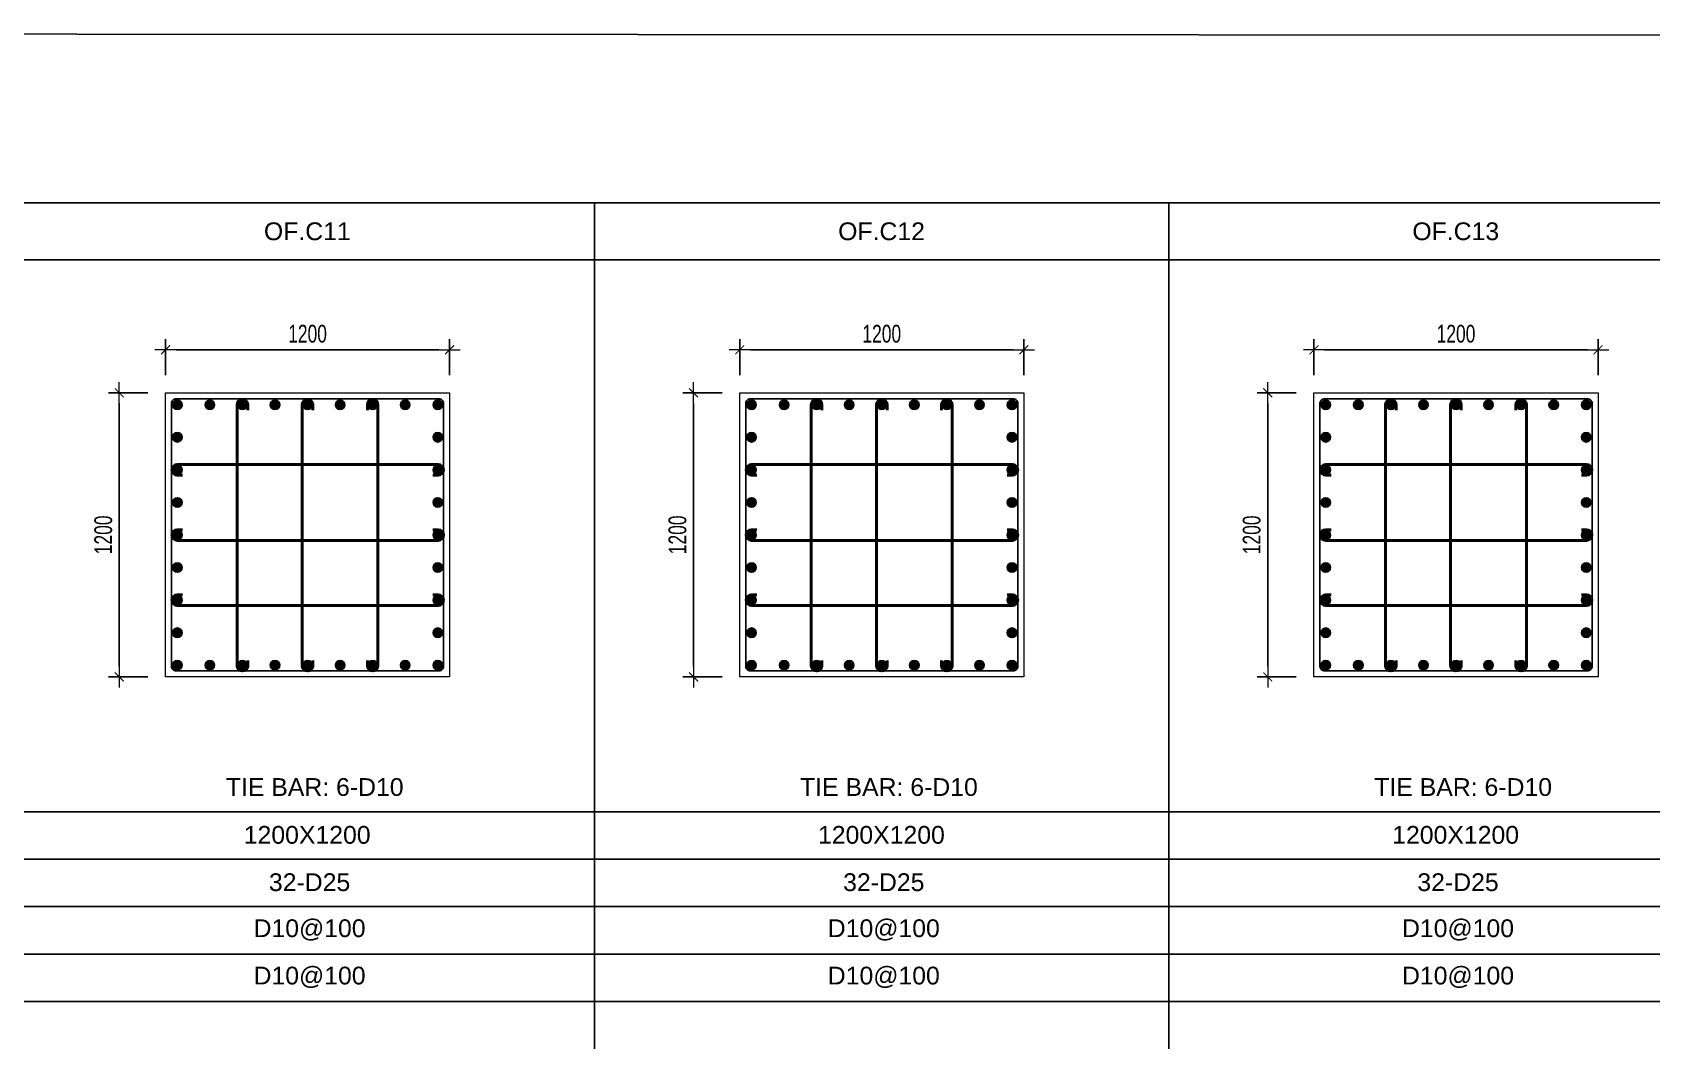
# Model space of a CAD drawing. Header units: millimetres. Extents: x 49323 to 406889, y -6102 to 181761.
# Drawn here: x 315586 to 322427, y 98666 to 102925 of the extents above; entities that cross this region are included whole.
import ezdxf
from ezdxf.enums import TextEntityAlignment as Align

# ---------------------------------------------------------------- set-up
doc = ezdxf.new("R2010")
doc.units = ezdxf.units.MM
doc.linetypes.add('CENTER2', pattern=[1.125, 0.75, -0.125, 0.125, -0.125])
doc.layers.get('Defpoints').update_dxf_attribs({"color": 151, "lineweight": 9})
for name, color, linetype in [('2', 2, 'Continuous'), ('A-ANNO-LEAD', 4, 'Continuous'), ('CEN', 1, 'CENTER2'), ('STL', 3, 'Continuous'), ('TIT1', 3, 'Continuous')]:
    doc.layers.add(name, color=color, linetype=linetype)
for name, color, linetype, lineweight in [('NDC_S_CONTINUOUS', 3, 'Continuous', 20), ('NDC_S_DIM', 1, 'Continuous', 15), ('NDC_S_STIRRUP', 4, 'Continuous', 40)]:
    doc.layers.add(name, color=color, linetype=linetype, lineweight=lineweight)
doc.styles.add('NDC_ARIAL', font='arial.ttf', dxfattribs={"width": 0.85})
doc.styles.add('NDC_DIM', font='', dxfattribs={"width": 0.75})
doc.styles.get('NDC_DIM').set_extended_font_data('Dotum')
doc.dimstyles.new('NDC_dim_30', dxfattribs={"dimscale": 30, "dimtxt": 2.5, "dimasz": 1.5, "dimexe": 1.5, "dimexo": 2.5, "dimgap": 1, "dimtad": 1, "dimdec": 0, "dimzin": 0, "dimdsep": 46, "dimtxsty": 'NDC_DIM', "dimblk": 'DIMMARK', "dimcen": 0.09, "dimdle": 1.2, "dimclrd": 1, "dimclre": 1, "dimclrt": 3, "dimadec": 0, "dimazin": 0, "dimtfac": 1, "dimtdec": 0, "dimtix": 1, "dimtofl": 0, "dimtmove": 0, "dimatfit": 3, "dimfxl": 8, "dimfxlon": 1, "dimtolj": 1, "dimtzin": 0, "dimarcsym": 0})

# ---------------------------------------------------------------- blocks, each defined once
blk = doc.blocks.new('DIMMARK')
at = {"layer": 'NDC_S_DIM', "color": 1}
blk.add_line((-1.5, 0), (1, 0), dxfattribs=at)
at = {"layer": 'NDC_S_DIM', "color": 2, "const_width": 0.1}
blk.add_lwpolyline([(-0.42, -0.42), (0.42, 0.42)], dxfattribs=at)
blk = doc.blocks.new('*D1052')
at = {"layer": 'Defpoints', "color": 0, "ltscale": 40, "transparency": 16777216}
for p in [(317348.4, 101583.9), (316148.4, 101402.3), (317348.4, 101402.3)]:
    blk.add_point(p, dxfattribs=at)
at = {"layer": 'NDC_S_DIM', "color": 1, "lineweight": -2, "ltscale": 40, "transparency": 16777216}
for p, q in [((316148.4, 101477.3), (316148.4, 101628.9)), ((317348.4, 101477.3), (317348.4, 101628.9)), ((316193.4, 101583.9), (317303.4, 101583.9))]:
    blk.add_line(p, q, dxfattribs=at)
at = {"layer": 'NDC_S_DIM', "color": 1, "lineweight": -2, "ltscale": 40, "transparency": 16777216, "xscale": 45, "yscale": 45, "zscale": 45, "rotation": 180}
blk.add_blockref('DIMMARK', (316148.4, 101583.9), dxfattribs=at)
at = {"layer": 'NDC_S_DIM', "color": 1, "lineweight": -2, "ltscale": 40, "transparency": 16777216, "xscale": 45, "yscale": 45, "zscale": 45}
blk.add_blockref('DIMMARK', (317348.4, 101583.9), dxfattribs=at)
at = {"layer": 'NDC_S_DIM', "color": 3, "ltscale": 40, "transparency": 16777216, "insert": (316748.4, 101651.4), "char_height": 75, "attachment_point": 5, "style": 'NDC_DIM'}
blk.add_mtext('\\A1;1200', dxfattribs=at)
blk = doc.blocks.new('*D1053')
at = {"layer": 'Defpoints', "color": 0, "ltscale": 40, "transparency": 16777216}
for p in [(316148.4, 101402.3), (315953, 100202.3), (316148.4, 100202.3)]:
    blk.add_point(p, dxfattribs=at)
at = {"layer": 'NDC_S_DIM', "color": 1, "lineweight": -2, "ltscale": 40, "transparency": 16777216}
for p, q in [((316073.4, 101402.3), (315908, 101402.3)), ((315953, 101357.3), (315953, 100247.3)), ((316073.4, 100202.3), (315908, 100202.3))]:
    blk.add_line(p, q, dxfattribs=at)
at = {"layer": 'NDC_S_DIM', "color": 1, "lineweight": -2, "ltscale": 40, "transparency": 16777216, "xscale": 45, "yscale": 45, "zscale": 45}
for p, rotation in [((315953, 101402.3), 90), ((315953, 100202.3), 270)]:
    blk.add_blockref('DIMMARK', p, dxfattribs=dict(at, rotation=rotation))
at = {"layer": 'NDC_S_DIM', "color": 3, "ltscale": 40, "transparency": 16777216, "insert": (315885.5, 100802.3), "char_height": 75, "attachment_point": 5, "rotation": 90, "style": 'NDC_DIM'}
blk.add_mtext('\\A1;1200', dxfattribs=at)
blk = doc.blocks.new('8')
at = {"layer": '2'}
blk.add_hatch(color=256, dxfattribs=at).paths.add_polyline_path([(20, 0, 0.386127), (1.9, 19.9), (-1.9, 19.9, 0.386127), (-20, 0, 1)])
blk.add_circle((0, 0), 20, dxfattribs=at)
blk = doc.blocks.new('5')
at = {"layer": 'CEN', "rotation": 180}
blk.add_blockref('8', (0, 0), dxfattribs=at)
blk = doc.blocks.new('*U1044')
at = {"layer": 'STL', "xscale": -1, "rotation": 270}
blk.add_blockref('5', (0, 0), dxfattribs=at)
blk = doc.blocks.new('*U1038')
at = {"layer": 'NDC_S_DIM', "color": 0, "linetype": 'ByBlock', "lineweight": -2, "transparency": 16777216}
for p in [(306393.8, 95024.2), (306531.3, 95024.2), (306668.9, 95024.2), (306806.4, 95024.2), (306944, 95024.2), (307081.5, 95024.2), (307219.1, 95024.2), (307356.7, 95024.2), (307494.2, 95024.2)]:
    blk.add_blockref('*U1044', p, dxfattribs=at)
blk = doc.blocks.new('*U1040')
at = {"layer": 'STL', "xscale": -1, "rotation": 270}
blk.add_blockref('5', (0, 0), dxfattribs=at)
blk = doc.blocks.new('*U1039')
at = {"layer": 'NDC_S_DIM', "color": 0, "linetype": 'ByBlock', "lineweight": -2, "transparency": 16777216}
for p in [(306393.8, 95024.2), (306531.3, 95024.2), (306668.9, 95024.2), (306806.4, 95024.2), (306944, 95024.2), (307081.5, 95024.2), (307219.1, 95024.2), (307356.7, 95024.2), (307494.2, 95024.2)]:
    blk.add_blockref('*U1040', p, dxfattribs=at)
blk = doc.blocks.new('*U1042')
at = {"layer": 'STL', "xscale": -1, "rotation": 270}
blk.add_blockref('5', (0, 0), dxfattribs=at)
blk = doc.blocks.new('*U1041')
at = {"layer": 'NDC_S_DIM', "color": 0, "linetype": 'ByBlock', "lineweight": -2, "transparency": 16777216}
for p in [(306393.8, 95024.2), (306531.3, 95024.2), (306668.9, 95024.2), (306806.4, 95024.2), (306944, 95024.2), (307081.5, 95024.2), (307219.1, 95024.2), (307356.7, 95024.2), (307494.2, 95024.2)]:
    blk.add_blockref('*U1042', p, dxfattribs=at)
blk = doc.blocks.new('*U1037')
at = {"layer": 'STL', "xscale": -1, "rotation": 270}
blk.add_blockref('5', (0, 0), dxfattribs=at)
blk = doc.blocks.new('*U1043')
at = {"layer": 'NDC_S_DIM', "color": 0, "linetype": 'ByBlock', "lineweight": -2, "transparency": 16777216}
for p in [(306393.8, 95024.2), (306531.3, 95024.2), (306668.9, 95024.2), (306806.4, 95024.2), (306944, 95024.2), (307081.5, 95024.2), (307219.1, 95024.2), (307356.7, 95024.2), (307494.2, 95024.2)]:
    blk.add_blockref('*U1037', p, dxfattribs=at)
blk = doc.blocks.new('*D1140')
at = {"layer": 'Defpoints', "color": 0, "ltscale": 40, "transparency": 16777216}
for p in [(319774.5, 101583.9), (318574.5, 101402.3), (319774.5, 101402.3)]:
    blk.add_point(p, dxfattribs=at)
at = {"layer": 'NDC_S_DIM', "color": 1, "lineweight": -2, "ltscale": 40, "transparency": 16777216}
for p, q in [((318574.5, 101477.3), (318574.5, 101628.9)), ((319774.5, 101477.3), (319774.5, 101628.9)), ((318619.5, 101583.9), (319729.5, 101583.9))]:
    blk.add_line(p, q, dxfattribs=at)
at = {"layer": 'NDC_S_DIM', "color": 1, "lineweight": -2, "ltscale": 40, "transparency": 16777216, "xscale": 45, "yscale": 45, "zscale": 45, "rotation": 180}
blk.add_blockref('DIMMARK', (318574.5, 101583.9), dxfattribs=at)
at = {"layer": 'NDC_S_DIM', "color": 1, "lineweight": -2, "ltscale": 40, "transparency": 16777216, "xscale": 45, "yscale": 45, "zscale": 45}
blk.add_blockref('DIMMARK', (319774.5, 101583.9), dxfattribs=at)
at = {"layer": 'NDC_S_DIM', "color": 3, "ltscale": 40, "transparency": 16777216, "insert": (319174.5, 101651.4), "char_height": 75, "attachment_point": 5, "style": 'NDC_DIM'}
blk.add_mtext('\\A1;1200', dxfattribs=at)
blk = doc.blocks.new('*D1141')
at = {"layer": 'Defpoints', "color": 0, "ltscale": 40, "transparency": 16777216}
for p in [(318574.5, 101402.3), (318379.1, 100202.3), (318574.5, 100202.3)]:
    blk.add_point(p, dxfattribs=at)
at = {"layer": 'NDC_S_DIM', "color": 1, "lineweight": -2, "ltscale": 40, "transparency": 16777216}
for p, q in [((318499.5, 101402.3), (318334.1, 101402.3)), ((318379.1, 101357.3), (318379.1, 100247.3)), ((318499.5, 100202.3), (318334.1, 100202.3))]:
    blk.add_line(p, q, dxfattribs=at)
at = {"layer": 'NDC_S_DIM', "color": 1, "lineweight": -2, "ltscale": 40, "transparency": 16777216, "xscale": 45, "yscale": 45, "zscale": 45}
for p, rotation in [((318379.1, 101402.3), 90), ((318379.1, 100202.3), 270)]:
    blk.add_blockref('DIMMARK', p, dxfattribs=dict(at, rotation=rotation))
at = {"layer": 'NDC_S_DIM', "color": 3, "ltscale": 40, "transparency": 16777216, "insert": (318311.5, 100802.3), "char_height": 75, "attachment_point": 5, "rotation": 90, "style": 'NDC_DIM'}
blk.add_mtext('\\A1;1200', dxfattribs=at)
blk = doc.blocks.new('*U1103')
at = {"layer": 'STL', "xscale": -1, "rotation": 270}
blk.add_blockref('5', (0, 0), dxfattribs=at)
blk = doc.blocks.new('*U1120')
at = {"layer": 'NDC_S_DIM', "color": 0, "linetype": 'ByBlock', "lineweight": -2, "transparency": 16777216}
for p in [(306393.8, 95024.2), (306531.3, 95024.2), (306668.9, 95024.2), (306806.4, 95024.2), (306944, 95024.2), (307081.5, 95024.2), (307219.1, 95024.2), (307356.7, 95024.2), (307494.2, 95024.2)]:
    blk.add_blockref('*U1103', p, dxfattribs=at)
blk = doc.blocks.new('*U1099')
at = {"layer": 'STL', "xscale": -1, "rotation": 270}
blk.add_blockref('5', (0, 0), dxfattribs=at)
blk = doc.blocks.new('*U1098')
at = {"layer": 'NDC_S_DIM', "color": 0, "linetype": 'ByBlock', "lineweight": -2, "transparency": 16777216}
for p in [(306393.8, 95024.2), (306531.3, 95024.2), (306668.9, 95024.2), (306806.4, 95024.2), (306944, 95024.2), (307081.5, 95024.2), (307219.1, 95024.2), (307356.7, 95024.2), (307494.2, 95024.2)]:
    blk.add_blockref('*U1099', p, dxfattribs=at)
blk = doc.blocks.new('*U1101')
at = {"layer": 'STL', "xscale": -1, "rotation": 270}
blk.add_blockref('5', (0, 0), dxfattribs=at)
blk = doc.blocks.new('*U1100')
at = {"layer": 'NDC_S_DIM', "color": 0, "linetype": 'ByBlock', "lineweight": -2, "transparency": 16777216}
for p in [(306393.8, 95024.2), (306531.3, 95024.2), (306668.9, 95024.2), (306806.4, 95024.2), (306944, 95024.2), (307081.5, 95024.2), (307219.1, 95024.2), (307356.7, 95024.2), (307494.2, 95024.2)]:
    blk.add_blockref('*U1101', p, dxfattribs=at)
blk = doc.blocks.new('*U1119')
at = {"layer": 'STL', "xscale": -1, "rotation": 270}
blk.add_blockref('5', (0, 0), dxfattribs=at)
blk = doc.blocks.new('*U1102')
at = {"layer": 'NDC_S_DIM', "color": 0, "linetype": 'ByBlock', "lineweight": -2, "transparency": 16777216}
for p in [(306393.8, 95024.2), (306531.3, 95024.2), (306668.9, 95024.2), (306806.4, 95024.2), (306944, 95024.2), (307081.5, 95024.2), (307219.1, 95024.2), (307356.7, 95024.2), (307494.2, 95024.2)]:
    blk.add_blockref('*U1119', p, dxfattribs=at)
blk = doc.blocks.new('*D1188')
at = {"layer": 'Defpoints', "color": 0, "ltscale": 40, "transparency": 16777216}
for p in [(322200.6, 101583.9), (321000.6, 101402.3), (322200.6, 101402.3)]:
    blk.add_point(p, dxfattribs=at)
at = {"layer": 'NDC_S_DIM', "color": 1, "lineweight": -2, "ltscale": 40, "transparency": 16777216}
for p, q in [((321000.6, 101477.3), (321000.6, 101628.9)), ((322200.6, 101477.3), (322200.6, 101628.9)), ((321045.6, 101583.9), (322155.6, 101583.9))]:
    blk.add_line(p, q, dxfattribs=at)
at = {"layer": 'NDC_S_DIM', "color": 1, "lineweight": -2, "ltscale": 40, "transparency": 16777216, "xscale": 45, "yscale": 45, "zscale": 45, "rotation": 180}
blk.add_blockref('DIMMARK', (321000.6, 101583.9), dxfattribs=at)
at = {"layer": 'NDC_S_DIM', "color": 1, "lineweight": -2, "ltscale": 40, "transparency": 16777216, "xscale": 45, "yscale": 45, "zscale": 45}
blk.add_blockref('DIMMARK', (322200.6, 101583.9), dxfattribs=at)
at = {"layer": 'NDC_S_DIM', "color": 3, "ltscale": 40, "transparency": 16777216, "insert": (321600.6, 101651.4), "char_height": 75, "attachment_point": 5, "style": 'NDC_DIM'}
blk.add_mtext('\\A1;1200', dxfattribs=at)
blk = doc.blocks.new('*D1189')
at = {"layer": 'Defpoints', "color": 0, "ltscale": 40, "transparency": 16777216}
for p in [(321000.6, 101402.3), (320805.2, 100202.3), (321000.6, 100202.3)]:
    blk.add_point(p, dxfattribs=at)
at = {"layer": 'NDC_S_DIM', "color": 1, "lineweight": -2, "ltscale": 40, "transparency": 16777216}
for p, q in [((320925.6, 101402.3), (320760.2, 101402.3)), ((320805.2, 101357.3), (320805.2, 100247.3)), ((320925.6, 100202.3), (320760.2, 100202.3))]:
    blk.add_line(p, q, dxfattribs=at)
at = {"layer": 'NDC_S_DIM', "color": 1, "lineweight": -2, "ltscale": 40, "transparency": 16777216, "xscale": 45, "yscale": 45, "zscale": 45}
for p, rotation in [((320805.2, 101402.3), 90), ((320805.2, 100202.3), 270)]:
    blk.add_blockref('DIMMARK', p, dxfattribs=dict(at, rotation=rotation))
at = {"layer": 'NDC_S_DIM', "color": 3, "ltscale": 40, "transparency": 16777216, "insert": (320737.6, 100802.3), "char_height": 75, "attachment_point": 5, "rotation": 90, "style": 'NDC_DIM'}
blk.add_mtext('\\A1;1200', dxfattribs=at)
blk = doc.blocks.new('*U1151')
at = {"layer": 'STL', "xscale": -1, "rotation": 270}
blk.add_blockref('5', (0, 0), dxfattribs=at)
blk = doc.blocks.new('*U1168')
at = {"layer": 'NDC_S_DIM', "color": 0, "linetype": 'ByBlock', "lineweight": -2, "transparency": 16777216}
for p in [(306393.8, 95024.2), (306531.3, 95024.2), (306668.9, 95024.2), (306806.4, 95024.2), (306944, 95024.2), (307081.5, 95024.2), (307219.1, 95024.2), (307356.7, 95024.2), (307494.2, 95024.2)]:
    blk.add_blockref('*U1151', p, dxfattribs=at)
blk = doc.blocks.new('*U1147')
at = {"layer": 'STL', "xscale": -1, "rotation": 270}
blk.add_blockref('5', (0, 0), dxfattribs=at)
blk = doc.blocks.new('*U1146')
at = {"layer": 'NDC_S_DIM', "color": 0, "linetype": 'ByBlock', "lineweight": -2, "transparency": 16777216}
for p in [(306393.8, 95024.2), (306531.3, 95024.2), (306668.9, 95024.2), (306806.4, 95024.2), (306944, 95024.2), (307081.5, 95024.2), (307219.1, 95024.2), (307356.7, 95024.2), (307494.2, 95024.2)]:
    blk.add_blockref('*U1147', p, dxfattribs=at)
blk = doc.blocks.new('*U1149')
at = {"layer": 'STL', "xscale": -1, "rotation": 270}
blk.add_blockref('5', (0, 0), dxfattribs=at)
blk = doc.blocks.new('*U1148')
at = {"layer": 'NDC_S_DIM', "color": 0, "linetype": 'ByBlock', "lineweight": -2, "transparency": 16777216}
for p in [(306393.8, 95024.2), (306531.3, 95024.2), (306668.9, 95024.2), (306806.4, 95024.2), (306944, 95024.2), (307081.5, 95024.2), (307219.1, 95024.2), (307356.7, 95024.2), (307494.2, 95024.2)]:
    blk.add_blockref('*U1149', p, dxfattribs=at)
blk = doc.blocks.new('*U1167')
at = {"layer": 'STL', "xscale": -1, "rotation": 270}
blk.add_blockref('5', (0, 0), dxfattribs=at)
blk = doc.blocks.new('*U1150')
at = {"layer": 'NDC_S_DIM', "color": 0, "linetype": 'ByBlock', "lineweight": -2, "transparency": 16777216}
for p in [(306393.8, 95024.2), (306531.3, 95024.2), (306668.9, 95024.2), (306806.4, 95024.2), (306944, 95024.2), (307081.5, 95024.2), (307219.1, 95024.2), (307356.7, 95024.2), (307494.2, 95024.2)]:
    blk.add_blockref('*U1167', p, dxfattribs=at)

msp = doc.modelspace()

# ---------------------------------------------------------------- linework, layer by layer
at = {"layer": 'A-ANNO-LEAD'}
msp.add_lwpolyline([(303919.1, 86304.5), (325254.1, 86291.4), (325254.1, 102911.4), (303919.1, 102924.5)], close=True, dxfattribs=at)
at = {"layer": 'NDC_S_CONTINUOUS', "ltscale": 70}
for points in [[(317348.4, 101402.3), (317348.4, 100202.3), (316148.4, 100202.3), (316148.4, 101402.3), (317348.4, 101402.3)], [(319774.5, 101402.3), (319774.5, 100202.3), (318574.5, 100202.3), (318574.5, 101402.3), (319774.5, 101402.3)], [(322200.6, 101402.3), (322200.6, 100202.3), (321000.6, 100202.3), (321000.6, 101402.3), (322200.6, 101402.3)]]:
    msp.add_lwpolyline(points, dxfattribs=at)
at = {"layer": 'NDC_S_STIRRUP', "lineweight": -2, "ltscale": 1000}
for points in [[(317323.4, 101357.3), (317323.4, 100247.3, -0.414214), (317303.4, 100227.3), (316193.4, 100227.3, -0.414214), (316173.4, 100247.3), (316173.4, 101357.3, -0.414214), (316193.4, 101377.3), (317303.4, 101377.3, -0.414214)], [(319749.5, 101357.3), (319749.5, 100247.3, -0.414214), (319729.5, 100227.3), (318619.5, 100227.3, -0.414214), (318599.5, 100247.3), (318599.5, 101357.3, -0.414214), (318619.5, 101377.3), (319729.5, 101377.3, -0.414214)], [(322175.6, 101357.3), (322175.6, 100247.3, -0.414214), (322155.6, 100227.3), (321045.6, 100227.3, -0.414214), (321025.6, 100247.3), (321025.6, 101357.3, -0.414214), (321045.6, 101377.3), (322155.6, 101377.3, -0.414214)]]:
    msp.add_lwpolyline(points, format="xyb", close=True, dxfattribs=at)
at = {"layer": 'NDC_S_STIRRUP'}
for points in [[(316495.8, 100271.9), (316495.8, 100249.8, -1), (316450.7, 100249.8), (316450.7, 101351.8, -1), (316495.8, 101351.8), (316495.8, 101329.6)], [(316770.9, 100271.9), (316770.9, 100249.8, -1), (316725.9, 100249.8), (316725.9, 101351.8, -1), (316770.9, 101351.8), (316770.9, 101329.6)], [(317001, 100271.9), (317001, 100249.8, 1), (317046, 100249.8), (317046, 101351.8, 1), (317001, 101351.8), (317001, 101329.6)], [(318921.9, 100271.9), (318921.9, 100249.8, -1), (318876.8, 100249.8), (318876.8, 101351.8, -1), (318921.9, 101351.8), (318921.9, 101329.6)], [(319197, 100271.9), (319197, 100249.8, -1), (319152, 100249.8), (319152, 101351.8, -1), (319197, 101351.8), (319197, 101329.6)], [(319427.1, 100271.9), (319427.1, 100249.8, 1), (319472.1, 100249.8), (319472.1, 101351.8, 1), (319427.1, 101351.8), (319427.1, 101329.6)], [(321348, 100271.9), (321348, 100249.8, -1), (321302.9, 100249.8), (321302.9, 101351.8, -1), (321348, 101351.8), (321348, 101329.6)], [(321623.1, 100271.9), (321623.1, 100249.8, -1), (321578, 100249.8), (321578, 101351.8, -1), (321623.1, 101351.8), (321623.1, 101329.6)], [(321853.2, 100271.9), (321853.2, 100249.8, 1), (321898.2, 100249.8), (321898.2, 101351.8, 1), (321853.2, 101351.8), (321853.2, 101329.6)], [(316220.3, 101054.2), (316198.1, 101054.2, -1), (316198.1, 101099.2), (317300.2, 101099.2, -1), (317300.2, 101054.2), (317278, 101054.2)], [(318646.4, 101054.2), (318624.2, 101054.2, -1), (318624.2, 101099.2), (319726.3, 101099.2, -1), (319726.3, 101054.2), (319704.1, 101054.2)], [(321072.5, 101054.2), (321050.3, 101054.2, -1), (321050.3, 101099.2), (322152.4, 101099.2, -1), (322152.4, 101054.2), (322130.2, 101054.2)], [(316220.3, 100824.1), (316198.1, 100824.1, 1), (316198.1, 100779), (317300.2, 100779, 1), (317300.2, 100824.1), (317278, 100824.1)], [(318646.4, 100824.1), (318624.2, 100824.1, 1), (318624.2, 100779), (319726.3, 100779, 1), (319726.3, 100824.1), (319704.1, 100824.1)], [(321072.5, 100824.1), (321050.3, 100824.1, 1), (321050.3, 100779), (322152.4, 100779, 1), (322152.4, 100824.1), (322130.2, 100824.1)], [(316220.3, 100548.9), (316198.1, 100548.9, 1), (316198.1, 100503.9), (317300.2, 100503.9, 1), (317300.2, 100548.9), (317278, 100548.9)], [(318646.4, 100548.9), (318624.2, 100548.9, 1), (318624.2, 100503.9), (319726.3, 100503.9, 1), (319726.3, 100548.9), (319704.1, 100548.9)], [(321072.5, 100548.9), (321050.3, 100548.9, 1), (321050.3, 100503.9), (322152.4, 100503.9, 1), (322152.4, 100548.9), (322130.2, 100548.9)]]:
    msp.add_lwpolyline(points, format="xyb", dxfattribs=at)
at = {"layer": 'TIT1', "color": 2}
msp.add_line((303919.1, 102204.5), (325254.1, 102204.5), dxfattribs=at)
at = {"layer": 'TIT1'}
for p, q in [((317961.4, 102204.5), (317961.4, 86304.5)), ((320387.5, 102204.5), (320387.5, 86304.5)), ((303919.1, 101964.5), (325254.1, 101964.5)), ((325254.1, 98831.8), (303919.1, 98831.8))]:
    msp.add_line(p, q, dxfattribs=at)
at = {"layer": 'TIT1', "color": 8}
for p, q in [((325254.1, 99631.8), (304547, 99631.8)), ((325254.1, 99431.8), (304547, 99431.8)), ((325254.1, 99231.8), (304547, 99231.8)), ((325254.1, 99031.8), (304547, 99031.8))]:
    msp.add_line(p, q, dxfattribs=at)

# ---------------------------------------------------------------- block references
at = {"layer": 'NDC_S_DIM'}
for name, p in [('*U1038', (9804.4, 6327.6)), ('*U1120', (12230.5, 6327.6)), ('*U1168', (14656.6, 6327.6)), ('*U1039', (9804.4, 5227.1)), ('*U1098', (12230.5, 5227.1)), ('*U1146', (14656.6, 5227.1))]:
    msp.add_blockref(name, p, dxfattribs=at)
at = {"layer": 'NDC_S_DIM', "rotation": 90}
for name, p in [('*U1041', (411222.4, -206142.4)), ('*U1043', (412322.8, -206142.4)), ('*U1100', (413648.5, -206142.4)), ('*U1102', (414748.9, -206142.4)), ('*U1148', (416074.6, -206142.4)), ('*U1150', (417175, -206142.4))]:
    msp.add_blockref(name, p, dxfattribs=at)

# ---------------------------------------------------------------- texts
at = {"layer": 'TIT1', "color": 2, "style": 'NDC_ARIAL'}
for s, p in [('OF.C11', (316747.4, 102084.5)), ('OF.C12', (319173.5, 102084.5)), ('OF.C13', (321599.6, 102084.5))]:
    msp.add_text(s, height=75, dxfattribs=at).set_placement(p, align=Align.MIDDLE)
at = {"layer": 'TIT1', "style": 'NDC_ARIAL'}
for s, p in [('TIE BAR: 6-D10', (316778.6, 99737.1)), ('TIE BAR: 6-D10', (319204.7, 99737.1)), ('TIE BAR: 6-D10', (321630.8, 99737.1)), ('1200X1200', (316746.8, 99535.2)), ('1200X1200', (319172.9, 99535.2)), ('1200X1200', (321599, 99535.2)), ('32-D25', (316756.9, 99335.2)), ('32-D25', (319183, 99335.2)), ('32-D25', (321609.1, 99335.2)), ('D10@100', (316756.9, 99135.2)), ('D10@100', (319183, 99135.2)), ('D10@100', (321609.1, 99135.2)), ('D10@100', (316756.9, 98935.2)), ('D10@100', (319183, 98935.2)), ('D10@100', (321609.1, 98935.2))]:
    msp.add_text(s, height=75, dxfattribs=at).set_placement(p, align=Align.MIDDLE)

# ---------------------------------------------------------------- dimensions: what is measured, and where the dimension line sits
at = {"layer": 'NDC_S_DIM', "ltscale": 40}
for base, p1, p2, picture, middle in [((317348.4, 101583.9), (316148.4, 101402.3), (317348.4, 101402.3), '*D1052', (316748.4, 101651.4)), ((319774.5, 101583.9), (318574.5, 101402.3), (319774.5, 101402.3), '*D1140', (319174.5, 101651.4)), ((322200.6, 101583.9), (321000.6, 101402.3), (322200.6, 101402.3), '*D1188', (321600.6, 101651.4))]:
    dim = msp.add_linear_dim(base=base, p1=p1, p2=p2, dimstyle='NDC_dim_30', dxfattribs=at)
    dim.commit()
    dim.dimension.update_dxf_attribs({"geometry": picture, "text_midpoint": middle})
for base, p1, p2, picture, middle in [((315953, 100202.3), (316148.4, 101402.3), (316148.4, 100202.3), '*D1053', (315885.5, 100802.3)), ((318379.1, 100202.3), (318574.5, 101402.3), (318574.5, 100202.3), '*D1141', (318311.5, 100802.3)), ((320805.2, 100202.3), (321000.6, 101402.3), (321000.6, 100202.3), '*D1189', (320737.6, 100802.3))]:
    dim = msp.add_linear_dim(base=base, p1=p1, p2=p2, angle=90, dimstyle='NDC_dim_30', dxfattribs=at)
    dim.commit()
    dim.dimension.update_dxf_attribs({"geometry": picture, "text_midpoint": middle})

doc.saveas('drawing.dxf')
